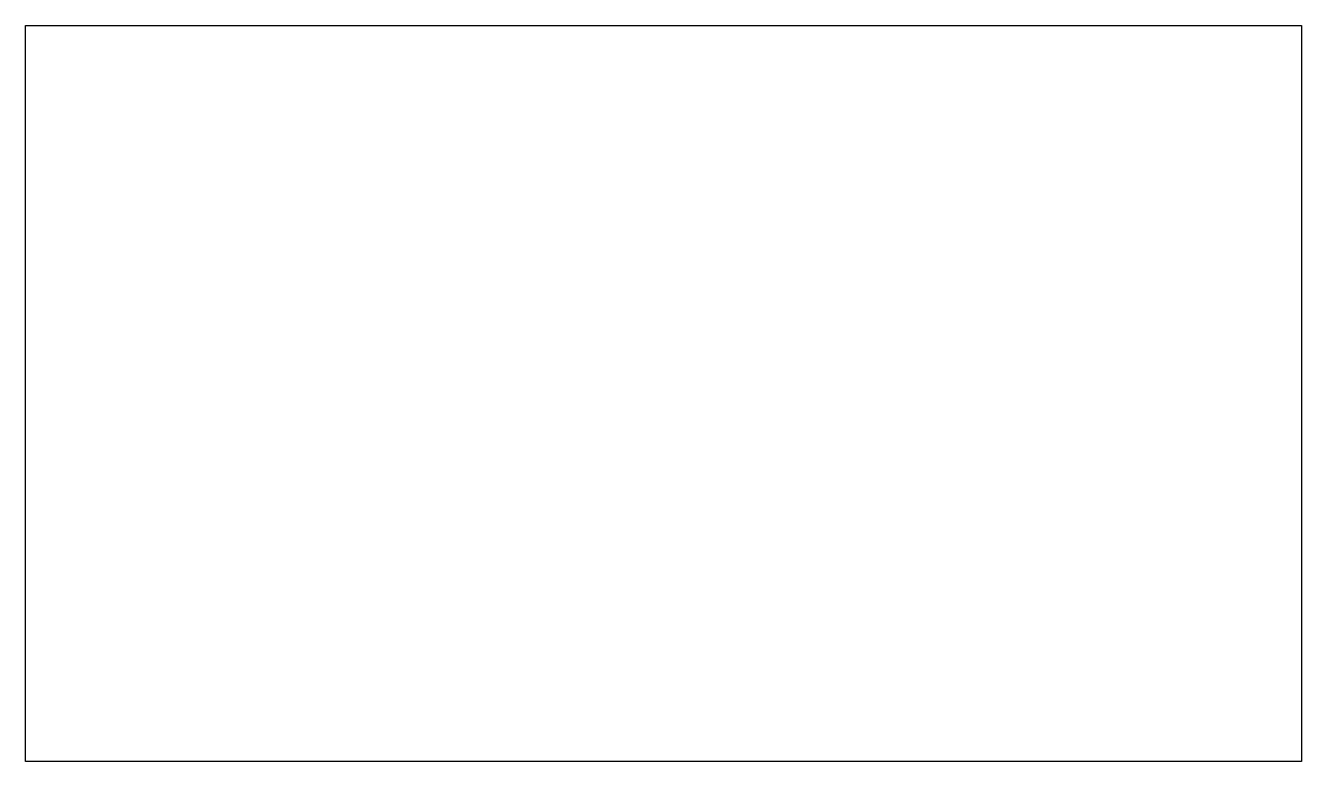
# Model space of a CAD drawing. Header units: inches. Extents: x -843127 to -426829, y 70911 to 310976.
import ezdxf

# ---------------------------------------------------------------- set-up
doc = ezdxf.new("R2010")
doc.units = ezdxf.units.IN
doc.header["$MEASUREMENT"] = 0

msp = doc.modelspace()

# ---------------------------------------------------------------- linework, layer by layer
at = {"color": 2}
msp.add_lwpolyline([(-843127, 310976), (-426829, 310976), (-426829, 70911), (-843127, 70911)], close=True, dxfattribs=at)

doc.saveas('drawing.dxf')
